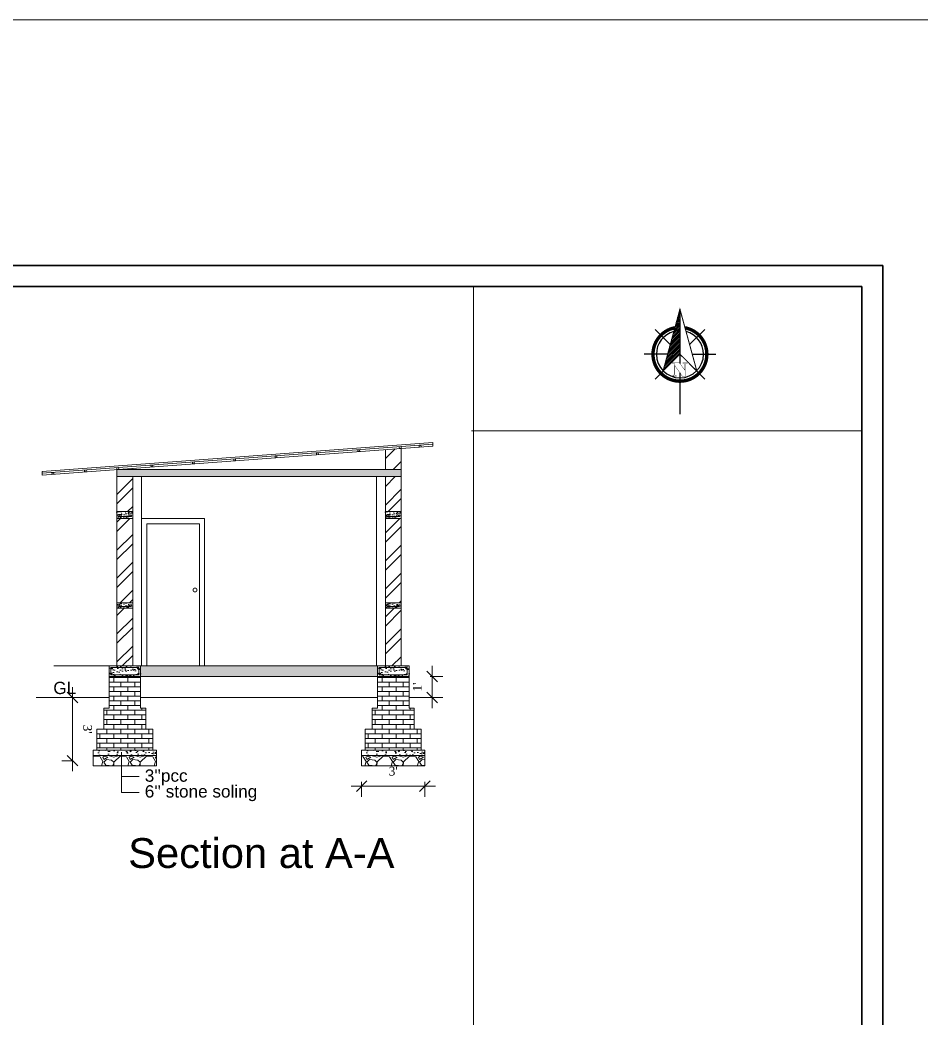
# Model space of a CAD drawing. Header units: inches. Extents: x 40927 to 78083, y -14649 to -3084.
# Drawn here: x 44186 to 44699, y -5184 to -4615 of the extents above; entities that cross this region are included whole.
import ezdxf

# ---------------------------------------------------------------- set-up
doc = ezdxf.new("R2010")
doc.units = ezdxf.units.IN
doc.header["$MEASUREMENT"] = 0
doc.layers.add('DIMENTION', color=8, linetype='Continuous')
for name, color, linetype, lineweight in [('door', 3, 'Continuous', 13), ('REBARS', 50, 'Continuous', 20), ('Siteplan', 7, 'Continuous', 30), ('steps', 253, 'Continuous', 20), ('WALL - A', 1, 'Continuous', 40)]:
    doc.layers.add(name, color=color, linetype=linetype, lineweight=lineweight)
doc.layers.add('Normal Wall', color=7, linetype='Continuous', lineweight=35, true_color=0xffaf89)
doc.layers.add('Rear Wall', color=7, linetype='Continuous', lineweight=20, true_color=0xd4e480)
doc.styles.get("Standard").update_dxf_attribs({"font": 'times.ttf'})
doc.dimstyles.new('Copy of Standard', dxfattribs={"dimtxt": 5, "dimasz": 6, "dimexe": 6, "dimexo": 12, "dimgap": 6, "dimtad": 1, "dimdec": 0, "dimzin": 0, "dimdsep": 46, "dimlunit": 3, "dimtxsty": 'Standard', "dimblk": 'OBLIQUE', "dimcen": 0.09, "dimdle": 6, "dimclrd": 256, "dimclre": 256, "dimclrt": 256, "dimadec": 0, "dimazin": 0, "dimtfac": 1, "dimtdec": 0, "dimtix": 1, "dimtmove": 2, "dimatfit": 3, "dimfxl": 6, "dimfxlon": 1, "dimtolj": 1, "dimtzin": 0, "dimlwd": 13, "dimlwe": 13, "dimarcsym": 0})
pattern_1 = [(45, (-316810.925, 25732.869), (-7.9549513, 7.9549513), []), (45, (-316805.622, 25732.869), (-7.9549513, 7.9549513), [])]
pattern_2 = [(228.0127875, (-316800.1249, 25747.8692), (-120, -135), [2.01804, -199.7863207]), (184.96974073, (-316801.4749, 25746.3692), (180, 15), [3.46302, -342.8388714]), (132.51044708, (-316804.9249, 25746.0692), (150, -165), [2.44182, -241.74048894]), (267.273689, (-316810.7749, 25742.3192), (15, 300), [3.15357, -312.2033706]), (292.83365418, (-316810.9249, 25739.1692), (-75, 180), [3.092325, -306.1405969]), (357.273689, (-316809.7249, 25736.3192), (-300, 15), [3.15357, -312.2033706]), (37.69424047, (-316806.5749, 25736.1692), (-195, -150), [4.170435, -412.87272823]), (72.25532837, (-316803.2749, 25738.7192), (105, 330), [3.93732, -389.79482245]), (121.42956562, (-316802.0749, 25742.4692), (-120, 195), [3.16425, -313.26109665]), (175.2363583, (-316803.7249, 25745.1692), (165, -15), [3.61248, -177.0114387]), (222.3974378, (-316807.3249, 25745.46917), (-180, -165), [4.67172, -462.5006251]), (138.81407483, (-316795.9249, 25742.1692), (-105, 90), [1.594515, -157.8576722]), (171.4692344, (-316797.1249, 25743.2192), (195, -30), [3.033555, -300.32267124]), (225, (-316800.125, 25743.669), (-2e-15, -15), [2.121315, -19.09188844]), (203.1985905, (-316801.1749, 25745.4692), (75, 30), [1.14237, -113.0942266]), (291.8014095, (-316802.225, 25745.0192), (-15, 45), [1.615545, -79.1619271]), (30.9637565, (-316801.625, 25743.5192), (45, 30), [2.623935, -84.8403434]), (161.5650512, (-316799.375, 25744.869), (30, -15), [1.897365, -45.5367999]), (16.38954033, (-316810.9249, 25745.0192), (150, 45), [2.658, -263.1426772]), (70.34617594, (-316808.3749, 25745.7692), (-60, -165), [2.229915, -220.7611162]), (293.1985905, (-316799.3749, 25747.8692), (-30, 75), [2.284725, -111.9518716]), (343.61045967, (-316798.4749, 25745.7692), (-150, 45), [2.658, -263.1426772]), (339.4439548, (-316810.9249, 25735.7192), (-75, 30), [2.5632, -125.5968562]), (294.77514057, (-316808.5249, 25734.8192), (-75, 165), [2.14767, -212.61964595]), (66.8014095, (-316799.2249, 25732.8692), (30, 75), [2.284725, -111.9518716]), (17.35402464, (-316798.3249, 25734.9692), (-195, -60), [2.514465, -248.9313542]), (69.4439548, (-316806.5749, 25732.8692), (-30, -75), [1.2816, -126.8784562]), (101.3099325, (-316800.125, 25732.8692), (-15, 60), [0.76485, -75.7204427]), (165.9637565, (-316800.275, 25733.619), (45, -15), [3.092325, -58.7542594]), (186.00900596, (-316803.2749, 25734.3692), (150, 15), [2.86575, -283.7088476]), (303.6900675, (-316801.625, 25742.169), (-15, 30), [2.16333, -51.91993913]), (353.15722659, (-316800.4249, 25740.3692), (255, -30), [3.77691, -373.91343936]), (60.9453959, (-316796.6749, 25739.9192), (-60, -105), [1.54434, -152.8901121]), (90, (-316795.925, 25741.269), (-15, 15), [0.9, -14.1]), (120.25643716, (-316803.5749, 25734.8192), (60, -105), [2.08386, -206.30279984]), (48.0127875, (-316804.6249, 25736.6192), (120, 135), [4.03608, -197.7682807]), (0, (-316801.925, 25739.619), (15, 15), [3.9, -11.1]), (325.30484647, (-316798.0249, 25739.6192), (150, -105), [2.37171, -234.7991145]), (254.0546041, (-316796.0749, 25738.2692), (-15, -60), [2.18403, -107.01761834]), (207.64597536, (-316796.6749, 25736.1692), (-285, -150), [3.555975, -352.04211273]), (175.42607874, (-316799.8249, 25734.5192), (-195, 15), [3.761985, -372.4361011])]
pattern_3 = [(50, (-20082.7577, 111529.224), (5.73808146, -0.50201708), [0.6, -6.6]), (355, (-20082.758, 111529.224), (-1.11001067, 6.01753707), [0.48, -5.28]), (100.4514, (-20082.2796, 111529.182), (4.62807505, 5.51551634), [0.50992152, -5.6091369]), (46.1842, (-20082.758, 111530.824), (8.5379284, -1.3241521), [0.9, -9.9]), (96.6356, (-20082.046, 111530.7136), (7.47730164, 7.79294297), [0.7648823, -8.413704]), (351.1842, (-20082.758, 111530.824), (7.47729556, 7.7929488), [0.72, -7.92]), (21, (-20081.9577, 111530.424), (4.77525642, -3.22095113), [0.6, -6.6]), (326, (-20081.958, 111530.424), (1.94652266, 5.80120036), [0.48, -5.28]), (71.4514, (-20081.56, 111530.1555), (6.72178103, 2.58024397), [0.50992152, -5.6091369]), (37.5, (-20082.7577, 111529.224), (0.097278843, 2.66315083), [0, -5.216, 0, -5.36, 0, -5.3]), (7.5, (-20082.7577, 111529.224), (2.1045563, 3.155293695), [0, -3.056, 0, -5.096, 0, -2.02]), (327.5, (-20084.5417, 111529.224), (4.27057949, -0.180438974), [0, -2, 0, -6.24, 0, -8.28]), (317.5, (-20085.3417, 111529.224), (4.66548935, 0.80083986), [0, -2.6, 0, -4.144, 0, -5.88])]
pattern_4 = [(50, (-19929.7577, 111529.224), (5.73808146, -0.50201708), [0.6, -6.6]), (355, (-19929.758, 111529.224), (-1.11001067, 6.01753707), [0.48, -5.28]), (100.4514, (-19929.2796, 111529.182), (4.62807505, 5.51551634), [0.50992152, -5.6091369]), (46.1842, (-19929.758, 111530.824), (8.5379284, -1.3241521), [0.9, -9.9]), (96.6356, (-19929.046, 111530.7136), (7.47730164, 7.79294297), [0.7648823, -8.413704]), (351.1842, (-19929.758, 111530.824), (7.47729556, 7.7929488), [0.72, -7.92]), (21, (-19928.9577, 111530.424), (4.77525642, -3.22095113), [0.6, -6.6]), (326, (-19928.958, 111530.424), (1.94652266, 5.80120036), [0.48, -5.28]), (71.4514, (-19928.56, 111530.1555), (6.72178103, 2.58024397), [0.50992152, -5.6091369]), (37.5, (-19929.7577, 111529.224), (0.097278843, 2.66315083), [0, -5.216, 0, -5.36, 0, -5.3]), (7.5, (-19929.7577, 111529.224), (2.1045563, 3.155293695), [0, -3.056, 0, -5.096, 0, -2.02]), (327.5, (-19931.5417, 111529.224), (4.27057949, -0.180438974), [0, -2, 0, -6.24, 0, -8.28]), (317.5, (-19932.3417, 111529.224), (4.66548935, 0.80083986), [0, -2.6, 0, -4.144, 0, -5.88])]

# ---------------------------------------------------------------- blocks, each defined once
blk = doc.blocks.new('*X798')
at = {"color": 0}
for p, q in [((147.55, -408.76), (147.62, -408.7)), ((146.36, -413.14), (147.62, -411.88)), ((146.55, -412.41), (147.62, -411.35)), ((146.75, -411.68), (147.62, -410.82)), ((146.95, -410.95), (147.62, -410.29)), ((147.15, -410.22), (147.62, -409.76)), ((147.35, -409.49), (147.62, -409.23)), ((145.36, -416.79), (147.62, -414.53)), ((145.56, -416.06), (147.62, -414)), ((145.76, -415.33), (147.62, -413.47)), ((145.96, -414.6), (147.62, -412.94)), ((146.16, -413.87), (147.62, -412.41)), ((144.16, -421.17), (147.62, -417.71)), ((144.36, -420.44), (147.62, -417.18)), ((144.56, -419.71), (147.62, -416.65)), ((144.76, -418.98), (147.62, -416.12)), ((144.96, -418.25), (147.62, -415.59)), ((145.16, -417.52), (147.62, -415.06)), ((143.16, -424.82), (147.62, -420.36)), ((143.36, -424.09), (147.62, -419.83)), ((143.56, -423.36), (147.62, -419.3)), ((143.76, -422.63), (147.62, -418.77)), ((143.96, -421.9), (147.62, -418.24)), ((142.76, -426.28), (147.62, -421.42)), ((142.96, -425.55), (147.62, -420.89))]:
    blk.add_line(p, q, dxfattribs=at)
blk = doc.blocks.new('NORTH_15')
for p, q in [((0, 3.66), (0, 10.62)), ((-2.87, 2.87), (-7.37, 7.37)), ((2.87, 2.87), (7.37, 7.37)), ((-13.37, 0), (2.72, 0)), ((5.49, 0), (17.83, 0)), ((-2.87, -2.87), (-7.37, -7.37)), ((2.87, -2.87), (7.37, -7.37)), ((0, -3.66), (0, -10.62))]:
    blk.add_line(p, q)
at = {"const_width": 1}
for points in [[(0, -8, 1), (0, 8, 0.359415), (-7.86, 1.52, 1)], [(-7.86, -1.52, 0.359415), (0, -8, 1)]]:
    blk.add_lwpolyline(points, format="xyb", dxfattribs=at)
for points, const_width in [([(4.96, -5.01), (-13.37, 0), (4.9, 5), (0, 0), (4.96, -5.01)], 0.3), ([(5.93, -1.55), (6, -1.55), (6.07, -1.54), (6.13, -1.53), (6.17, -1.52), (6.22, -1.51), (6.26, -1.49), (6.28, -1.47), (6.3, -1.45), (6.32, -1.42), (6.33, -1.39), (6.35, -1.34), (6.36, -1.29), (6.37, -1.23), (6.38, -1.16), (6.38, -1.08), (6.38, -1), (6.54, -1), (6.54, -2.34), (6.38, -2.34), (6.38, -2.3), (6.38, -2.23), (6.38, -2.16), (6.37, -2.09), (6.36, -2.04), (6.35, -1.99), (6.33, -1.95), (6.32, -1.91), (6.3, -1.88), (6.28, -1.86), (6.26, -1.83), (6.22, -1.81), (6.18, -1.8), (6.13, -1.78), (6.07, -1.77), (6.01, -1.76), (5.95, -1.76), (2.66, -1.76), (2.66, -2.34), (2.5, -2.34), (2.5, -0.16), (4.71, 1.44), (3.14, 1.44), (3.07, 1.44), (3, 1.43), (2.94, 1.42), (2.89, 1.41), (2.85, 1.4), (2.81, 1.38), (2.78, 1.36), (2.76, 1.34), (2.74, 1.31), (2.72, 1.27), (2.7, 1.22), (2.69, 1.17), (2.68, 1.11), (2.67, 1.04), (2.66, 0.97), (2.66, 0.89), (2.66, 0.87), (2.5, 0.87), (2.5, 2.21), (2.66, 2.21), (2.66, 2.17), (2.66, 2.09), (2.67, 2.03), (2.68, 1.97), (2.69, 1.91), (2.7, 1.86), (2.71, 1.82), (2.73, 1.78), (2.75, 1.76), (2.77, 1.74), (2.8, 1.72), (2.85, 1.7), (2.89, 1.68), (2.94, 1.67), (3, 1.66), (3.07, 1.66), (3.14, 1.66), (6.54, 1.66), (6.54, 0.75), (3.33, -1.55), (5.93, -1.55), (5.93, -1.55)], 0.1)]:
    blk.add_lwpolyline(points, dxfattribs=dict(const_width=const_width))
for start, end in [(90, 164.973), (270, 90), (195.027, 270)]:
    blk.add_arc((0, 0), 7, start, end)
at = {"rotation": 90}
blk.add_blockref('*X798', (-421.89, -147.62), dxfattribs=at)
blk = doc.blocks.new('A$C0BDB7EE9')
at = {"layer": 'Siteplan', "xscale": 2.999999999999779, "yscale": 2.999999999999779, "zscale": 2.999999999999779, "rotation": 247.8612575918487}
blk.add_blockref('NORTH_15', (20.15, 49.54), dxfattribs=at)
blk = doc.blocks.new('A$C327B4BBD')
at = {"layer": 'DIMENTION', "ltscale": 0.3, "xscale": 1.171875000000082, "yscale": 1.171875000000082, "zscale": 1.171875000000082, "rotation": 112.1387424081494}
blk.add_blockref('A$C0BDB7EE9', (16.1, 0), dxfattribs=at)
blk = doc.blocks.new('_Oblique')
at = {"color": 0, "linetype": 'ByBlock', "lineweight": -2}
blk.add_line((-0.5, -0.5), (0.5, 0.5), dxfattribs=at)
blk = doc.blocks.new('*D1477')
at = {"linetype": 'ByBlock', "lineweight": 13, "transparency": 16777216}
for p, q in [((44215.67, -5043), (44215.67, -4995)), ((44215.67, -5001), (44209.67, -5001)), ((44215.67, -5037), (44209.67, -5037))]:
    blk.add_line(p, q, dxfattribs=at)
at = {"layer": 'Defpoints', "color": 0, "linetype": 'ByBlock', "transparency": 16777216}
for p in [(44215.67, -5001), (44227.49, -5001), (44227.49, -5037)]:
    blk.add_point(p, dxfattribs=at)
at = {"linetype": 'ByBlock', "lineweight": 13, "transparency": 16777216, "xscale": 6, "yscale": 6, "zscale": 6}
for p, rotation in [((44215.67, -5001), 90.00118147612702), ((44215.67, -5037), 270.001181476127)]:
    blk.add_blockref('_Oblique', p, dxfattribs=dict(at, rotation=rotation))
at = {"linetype": 'ByBlock', "lineweight": 5, "transparency": 16777216, "insert": (44224.22, -5019), "char_height": 5, "attachment_point": 5, "rotation": 270.0012}
blk.add_mtext("\\A1;3'", dxfattribs=at)
blk = doc.blocks.new('*D1484')
at = {"linetype": 'ByBlock', "lineweight": 13, "transparency": 16777216}
for p, q in [((44420.7, -4989), (44420.7, -4983)), ((44419.49, -4989), (44426.7, -4989)), ((44420.7, -5001), (44420.7, -4989)), ((44419.49, -5001), (44426.7, -5001)), ((44420.7, -5001), (44420.7, -5007))]:
    blk.add_line(p, q, dxfattribs=at)
at = {"layer": 'Defpoints', "color": 0, "linetype": 'ByBlock', "transparency": 16777216}
for p in [(44407.49, -4989), (44420.7, -4989), (44407.49, -5001)]:
    blk.add_point(p, dxfattribs=at)
at = {"linetype": 'ByBlock', "lineweight": 13, "transparency": 16777216, "xscale": 6, "yscale": 6, "zscale": 6}
for p, rotation in [((44420.7, -4989), 270), ((44420.7, -5001), 90)]:
    blk.add_blockref('_Oblique', p, dxfattribs=dict(at, rotation=rotation))
at = {"linetype": 'ByBlock', "lineweight": 5, "transparency": 16777216, "insert": (44412.2, -4995), "char_height": 5, "attachment_point": 5, "rotation": 90}
blk.add_mtext("\\A1;1'", dxfattribs=at)
blk = doc.blocks.new('*D1478')
at = {"linetype": 'ByBlock', "lineweight": 13, "transparency": 16777216}
for p, q in [((44380.49, -5049), (44380.49, -5057.53)), ((44416.49, -5049), (44416.49, -5057.53)), ((44374.49, -5051.53), (44422.49, -5051.53))]:
    blk.add_line(p, q, dxfattribs=at)
at = {"layer": 'Defpoints', "color": 0, "linetype": 'ByBlock', "transparency": 16777216}
for p in [(44380.49, -5037), (44416.49, -5037), (44416.49, -5051.53)]:
    blk.add_point(p, dxfattribs=at)
at = {"linetype": 'ByBlock', "lineweight": 13, "transparency": 16777216, "xscale": 6, "yscale": 6, "zscale": 6, "rotation": 180}
blk.add_blockref('_Oblique', (44380.49, -5051.53), dxfattribs=at)
at = {"linetype": 'ByBlock', "lineweight": 13, "transparency": 16777216, "xscale": 6, "yscale": 6, "zscale": 6}
blk.add_blockref('_Oblique', (44416.49, -5051.53), dxfattribs=at)
at = {"linetype": 'ByBlock', "lineweight": 5, "transparency": 16777216, "insert": (44398.49, -5042.99), "char_height": 5, "attachment_point": 5}
blk.add_mtext("\\A1;3'", dxfattribs=at)

msp = doc.modelspace()

# ---------------------------------------------------------------- hatches: boundary and pattern name
at = {"linetype": 'ByBlock', "lineweight": 5}
h = msp.add_hatch(dxfattribs=at)
h.set_pattern_fill('AR-CONC', scale=0.5, style=0)
h.set_pattern_definition([(50, (-1997.936, 63908.753), (3.58630091, -0.31376067), [0.375, -4.125]), (355, (-1997.936, 63908.753), (-0.69375667, 3.76096067), [0.3, -3.3]), (100.4514, (-1997.6372, 63908.7268), (2.89254691, 3.44719771), [0.31870095, -3.50571056]), (46.1842, (-1997.936, 63909.753), (5.33620524, -0.82759507), [0.5625, -6.1875]), (96.6356, (-1997.4914, 63909.684), (4.67331353, 4.87058935), [0.47805144, -5.258565]), (351.1842, (-1997.936, 63909.753), (4.67330973, 4.870593), [0.45, -4.95]), (21, (-1997.436, 63909.503), (2.98453526, -2.01309445), [0.375, -4.125]), (326, (-1997.436, 63909.503), (1.21657666, 3.62575023), [0.3, -3.3]), (71.4514, (-1997.1874, 63909.335), (4.20111314, 1.61265248), [0.31870095, -3.50571056]), (37.5, (-1997.9361, 63908.7529), (0.060799277, 1.66446927), [0, -3.26, 0, -3.35, 0, -3.3125]), (7.5, (-1997.936, 63908.753), (1.315347687, 1.97205856), [0, -1.91, 0, -3.185, 0, -1.2625]), (327.5, (-1999.051, 63908.7529), (2.66911218, -0.112774359), [0, -1.25, 0, -3.9, 0, -5.175]), (317.5, (-1999.551, 63908.753), (2.91593085, 0.50052491), [0, -1.625, 0, -2.59, 0, -3.675])])
h.paths.add_polyline_path([(44249.99, -4895), (44240.99, -4895), (44240.99, -4899), (44249.99, -4899)])
edge = h.paths.add_edge_path(flags=16)
edge.add_arc((44248.91, -4897.64), 0.496, 180, 268.058, ccw=False)
edge.add_arc((44248.91, -4897.64), 0.496, 0, 180, ccw=False)
edge.add_arc((44248.91, -4897.64), 0.496, -91.942, 0, ccw=False)
edge.add_line((44248.89, -4898.14), (44242.09, -4898.14))
edge.add_arc((44242.07, -4897.64), 0.496, 180, 271.942, ccw=False)
edge.add_arc((44242.07, -4897.64), 0.496, 0, 180, ccw=False)
edge.add_arc((44242.07, -4897.64), 0.496, -88.058, 0, ccw=False)
edge.add_line((44242.09, -4898.14), (44248.89, -4898.14))
h = msp.add_hatch(color=7, dxfattribs=at)
h.paths.add_polyline_path([(44249.4, -4897.37, 0.414214), (44248.91, -4896.87), (44248.74, -4896.9, 0.315664), (44248.41, -4897.37, 1)])
h.paths.add_polyline_path([(44242.24, -4896.9), (44242.07, -4896.87, 0.414214), (44241.58, -4897.37, 0.404321), (44242.06, -4897.86), (44242.09, -4897.86, 0.404321), (44242.57, -4897.37, 0.315664)])
h = msp.add_hatch(dxfattribs=at)
h.set_pattern_fill('AR-CONC', scale=0.5, style=0)
h.set_pattern_definition([(50, (-1844.936, 63908.753), (3.58630091, -0.31376067), [0.375, -4.125]), (355, (-1844.936, 63908.753), (-0.69375667, 3.76096067), [0.3, -3.3]), (100.4514, (-1844.6372, 63908.7268), (2.89254691, 3.44719771), [0.31870095, -3.50571056]), (46.1842, (-1844.936, 63909.753), (5.33620524, -0.82759507), [0.5625, -6.1875]), (96.6356, (-1844.4914, 63909.684), (4.67331353, 4.87058935), [0.47805144, -5.258565]), (351.1842, (-1844.936, 63909.753), (4.67330973, 4.870593), [0.45, -4.95]), (21, (-1844.436, 63909.503), (2.98453526, -2.01309445), [0.375, -4.125]), (326, (-1844.436, 63909.503), (1.21657666, 3.62575023), [0.3, -3.3]), (71.4514, (-1844.1874, 63909.335), (4.20111314, 1.61265248), [0.31870095, -3.50571056]), (37.5, (-1844.9361, 63908.7529), (0.060799277, 1.66446927), [0, -3.26, 0, -3.35, 0, -3.3125]), (7.5, (-1844.936, 63908.753), (1.315347687, 1.97205856), [0, -1.91, 0, -3.185, 0, -1.2625]), (327.5, (-1846.051, 63908.7529), (2.66911218, -0.112774359), [0, -1.25, 0, -3.9, 0, -5.175]), (317.5, (-1846.551, 63908.753), (2.91593085, 0.50052491), [0, -1.625, 0, -2.59, 0, -3.675])])
h.paths.add_polyline_path([(44402.99, -4895), (44393.99, -4895), (44393.99, -4899), (44402.99, -4899)])
edge = h.paths.add_edge_path(flags=16)
edge.add_arc((44401.91, -4897.64), 0.496, 180, 268.058, ccw=False)
edge.add_arc((44401.91, -4897.64), 0.496, 0, 180, ccw=False)
edge.add_arc((44401.91, -4897.64), 0.496, -91.942, 0, ccw=False)
edge.add_line((44401.89, -4898.14), (44395.09, -4898.14))
edge.add_arc((44395.07, -4897.64), 0.496, 180, 271.942, ccw=False)
edge.add_arc((44395.07, -4897.64), 0.496, 0, 180, ccw=False)
edge.add_arc((44395.07, -4897.64), 0.496, -88.058, 0, ccw=False)
edge.add_line((44395.09, -4898.14), (44401.89, -4898.14))
h = msp.add_hatch(color=7, dxfattribs=at)
h.paths.add_polyline_path([(44402.4, -4897.37, 0.414214), (44401.91, -4896.87), (44401.74, -4896.9, 0.315664), (44401.41, -4897.37, 1)])
h.paths.add_polyline_path([(44395.24, -4896.9), (44395.07, -4896.87, 0.414214), (44394.58, -4897.37, 0.404321), (44395.06, -4897.86), (44395.09, -4897.86, 0.404321), (44395.57, -4897.37, 0.315664)])
h = msp.add_hatch(dxfattribs=at)
h.set_pattern_fill('AR-CONC', scale=0.5, style=0)
h.set_pattern_definition([(50, (-1997.936, 63857.753), (3.58630091, -0.31376067), [0.375, -4.125]), (355, (-1997.936, 63857.753), (-0.69375667, 3.76096067), [0.3, -3.3]), (100.4514, (-1997.6372, 63857.7268), (2.89254691, 3.44719771), [0.31870095, -3.50571056]), (46.1842, (-1997.936, 63858.753), (5.33620524, -0.82759507), [0.5625, -6.1875]), (96.6356, (-1997.4914, 63858.684), (4.67331353, 4.87058935), [0.47805144, -5.258565]), (351.1842, (-1997.936, 63858.753), (4.67330973, 4.870593), [0.45, -4.95]), (21, (-1997.436, 63858.503), (2.98453526, -2.01309445), [0.375, -4.125]), (326, (-1997.436, 63858.503), (1.21657666, 3.62575023), [0.3, -3.3]), (71.4514, (-1997.1874, 63858.335), (4.20111314, 1.61265248), [0.31870095, -3.50571056]), (37.5, (-1997.9361, 63857.7529), (0.060799277, 1.66446927), [0, -3.26, 0, -3.35, 0, -3.3125]), (7.5, (-1997.936, 63857.753), (1.315347687, 1.97205856), [0, -1.91, 0, -3.185, 0, -1.2625]), (327.5, (-1999.051, 63857.7529), (2.66911218, -0.112774359), [0, -1.25, 0, -3.9, 0, -5.175]), (317.5, (-1999.551, 63857.753), (2.91593085, 0.50052491), [0, -1.625, 0, -2.59, 0, -3.675])])
h.paths.add_polyline_path([(44249.99, -4947), (44240.99, -4947), (44240.99, -4950), (44249.99, -4950)])
h.paths.add_polyline_path([(44248.89, -4949.14, -0.404321), (44248.41, -4948.64, -1), (44249.4, -4948.64, -0.424176), (44248.89, -4949.14), (44242.09, -4949.14, -0.424176), (44241.58, -4948.64, -1), (44242.57, -4948.64, -0.404321), (44242.09, -4949.14)], flags=16)
h = msp.add_hatch(color=7, dxfattribs=at)
h.paths.add_polyline_path([(44249.4, -4948.64, 0.414214), (44248.91, -4948.14), (44248.74, -4948.17, 0.315664), (44248.41, -4948.64, 1)])
h.paths.add_polyline_path([(44242.24, -4948.17), (44242.07, -4948.14, 0.414214), (44241.58, -4948.64, 0.404321), (44242.06, -4949.14), (44242.09, -4949.14, 0.404321), (44242.57, -4948.64, 0.315664)])
h = msp.add_hatch(dxfattribs=at)
h.set_pattern_fill('AR-CONC', scale=0.5, style=0)
h.set_pattern_definition([(50, (-1844.936, 63857.753), (3.58630091, -0.31376067), [0.375, -4.125]), (355, (-1844.936, 63857.753), (-0.69375667, 3.76096067), [0.3, -3.3]), (100.4514, (-1844.6372, 63857.7268), (2.89254691, 3.44719771), [0.31870095, -3.50571056]), (46.1842, (-1844.936, 63858.753), (5.33620524, -0.82759507), [0.5625, -6.1875]), (96.6356, (-1844.4914, 63858.684), (4.67331353, 4.87058935), [0.47805144, -5.258565]), (351.1842, (-1844.936, 63858.753), (4.67330973, 4.870593), [0.45, -4.95]), (21, (-1844.436, 63858.503), (2.98453526, -2.01309445), [0.375, -4.125]), (326, (-1844.436, 63858.503), (1.21657666, 3.62575023), [0.3, -3.3]), (71.4514, (-1844.1874, 63858.335), (4.20111314, 1.61265248), [0.31870095, -3.50571056]), (37.5, (-1844.9361, 63857.7529), (0.060799277, 1.66446927), [0, -3.26, 0, -3.35, 0, -3.3125]), (7.5, (-1844.936, 63857.753), (1.315347687, 1.97205856), [0, -1.91, 0, -3.185, 0, -1.2625]), (327.5, (-1846.051, 63857.7529), (2.66911218, -0.112774359), [0, -1.25, 0, -3.9, 0, -5.175]), (317.5, (-1846.551, 63857.753), (2.91593085, 0.50052491), [0, -1.625, 0, -2.59, 0, -3.675])])
h.paths.add_polyline_path([(44402.99, -4947), (44393.99, -4947), (44393.99, -4950), (44402.99, -4950)])
h.paths.add_polyline_path([(44401.89, -4949.14, -0.404321), (44401.41, -4948.64, -1), (44402.4, -4948.64, -0.424176), (44401.89, -4949.14), (44395.09, -4949.14, -0.424176), (44394.58, -4948.64, -1), (44395.57, -4948.64, -0.404321), (44395.09, -4949.14)], flags=16)
h = msp.add_hatch(color=7, dxfattribs=at)
h.paths.add_polyline_path([(44402.4, -4948.64, 0.414214), (44401.91, -4948.14), (44401.74, -4948.17, 0.315664), (44401.41, -4948.64, 1)])
h.paths.add_polyline_path([(44395.24, -4948.17), (44395.07, -4948.14, 0.414214), (44394.58, -4948.64, 0.404321), (44395.06, -4949.14), (44395.09, -4949.14, 0.404321), (44395.57, -4948.64, 0.315664)])
at = {"layer": 'door', "ltscale": 0.5}
h = msp.add_hatch(dxfattribs=at)
h.set_pattern_fill('AR-CONC', color=256, scale=0.8, style=0)
h.set_pattern_definition([(50, (-316810.925, 25732.869), (5.73808146, -0.50201708), [0.6, -6.6]), (355, (-316810.925, 25732.869), (-1.11001067, 6.01753707), [0.48, -5.28]), (100.4514445, (-316810.4467, 25732.8273), (4.62807077, 5.51551993), [0.50992154, -5.6091369]), (46.1842, (-316810.925, 25734.469), (8.53793065, -1.32415425), [0.9, -9.9]), (96.6356355, (-316810.213, 25734.359), (7.47729557, 7.7929488), [0.76488274, -8.41371008]), (351.184164, (-316810.925, 25734.469), (7.47729556, 7.7929488), [0.72, -7.92]), (21, (-316810.125, 25734.069), (4.77525642, -3.220951125), [0.6, -6.6]), (326, (-316810.125, 25734.069), (1.94652266, 5.80120036), [0.48, -5.28]), (71.4514447, (-316809.727, 25733.801), (6.72177901, 2.58024922), [0.50992152, -5.6091369]), (37.5, (-316810.9249, 25732.8692), (0.097278843, 2.663150831), [0, -5.216, 0, -5.36, 0, -5.3]), (7.5, (-316810.925, 25732.8692), (2.1045563, 3.155293695), [0, -3.056, 0, -5.096, 0, -2.02]), (327.5, (-316812.7089, 25732.8692), (4.27057949, -0.180438974), [0, -2, 0, -6.24, 0, -8.28]), (317.5, (-316813.509, 25732.869), (4.665489355, 0.80083986), [0, -2.6, 0, -4.144, 0, -5.88])])
h.paths.add_polyline_path([(44402.99, -4875), (44402.99, -4871), (44240.99, -4871), (44240.99, -4875)])
h = msp.add_hatch(dxfattribs=at)
h.set_pattern_fill('AR-CONC', color=256, scale=0.8, style=0)
h.set_pattern_definition(pattern_3)
h.paths.add_polyline_path([(44254.49, -4983), (44236.49, -4983), (44236.49, -4989), (44254.49, -4989), (44254.49, -4983.95)])
h.paths.add_polyline_path([(44253.49, -4983.95), (44253.49, -4988), (44237.49, -4988), (44237.49, -4983.95), (44237.79, -4983.95, -0.049683), (44237.86, -4983.95)], flags=16)
h.paths.add_polyline_path([(44253.48, -4984.28, -1), (44252.81, -4984.28, -1)], flags=0)
h.paths.add_polyline_path([(44253.49, -4987.66, -1), (44252.82, -4987.66, -1)], flags=16)
h.paths.add_polyline_path([(44238.16, -4987.66, -1), (44237.49, -4987.66, -1)], flags=16)
h = msp.add_hatch(dxfattribs=at)
h.set_pattern_fill('AR-CONC', color=256, scale=0.8, style=0)
h.set_pattern_definition(pattern_4)
h.paths.add_polyline_path([(44407.49, -4983), (44389.49, -4983), (44389.49, -4989), (44407.49, -4989), (44407.49, -4983.95)])
h.paths.add_polyline_path([(44406.49, -4983.95), (44406.49, -4988), (44390.49, -4988), (44390.49, -4983.95), (44390.79, -4983.95, -0.049683), (44390.86, -4983.95)], flags=16)
h.paths.add_polyline_path([(44406.48, -4984.28, -1), (44405.81, -4984.28, -1)], flags=0)
h.paths.add_polyline_path([(44406.49, -4987.66, -1), (44405.82, -4987.66, -1)], flags=16)
h.paths.add_polyline_path([(44391.16, -4987.66, -1), (44390.49, -4987.66, -1)], flags=16)
h = msp.add_hatch(dxfattribs=at)
h.set_pattern_fill('AR-CONC', color=256, scale=0.8, style=0)
h.set_pattern_definition(pattern_3)
h.paths.add_polyline_path([(44253.49, -4983.95), (44237.49, -4983.95), (44237.49, -4988), (44253.49, -4988)])
h = msp.add_hatch(color=256, dxfattribs=at)
h.paths.add_polyline_path([(44238.16, -4984.28, 0.385424), (44237.86, -4983.95), (44237.79, -4983.95, 0.385424), (44237.49, -4984.28, 1)])
h.paths.add_polyline_path([(44237.49, -4987.66, 1), (44238.16, -4987.66, 1)])
h.paths.add_polyline_path([(44252.81, -4984.28, 1), (44253.48, -4984.28, 1)])
h.paths.add_polyline_path([(44252.82, -4987.66, 1), (44253.49, -4987.66, 1)])
h = msp.add_hatch(dxfattribs=at)
h.set_pattern_fill('AR-CONC', color=256, scale=0.8, style=0)
h.set_pattern_definition(pattern_4)
h.paths.add_polyline_path([(44406.49, -4983.95), (44390.49, -4983.95), (44390.49, -4988), (44406.49, -4988)])
h = msp.add_hatch(color=256, dxfattribs=at)
h.paths.add_polyline_path([(44391.16, -4984.28, 0.385424), (44390.86, -4983.95), (44390.79, -4983.95, 0.385424), (44390.49, -4984.28, 1)])
h.paths.add_polyline_path([(44390.49, -4987.66, 1), (44391.16, -4987.66, 1)])
h.paths.add_polyline_path([(44405.81, -4984.28, 1), (44406.48, -4984.28, 1)])
h.paths.add_polyline_path([(44405.82, -4987.66, 1), (44406.49, -4987.66, 1)])
at = {"layer": 'door', "ltscale": 0.5, "transparency": 33554648}
h = msp.add_hatch(dxfattribs=at)
h.set_pattern_fill('AR-BRSTD', color=256)
h.set_pattern_definition([(0, (-111156.8317, 21904.4295), (0, 2.667), []), (90, (-111156.8317, 21904.4295), (-4, 2.667), [2.667, -2.667])])
h.paths.add_polyline_path([(44254.49, -4989), (44236.49, -4989), (44236.49, -5007), (44254.49, -5007)])
h.paths.add_polyline_path([(44257.49, -5007), (44233.49, -5007), (44233.49, -5019), (44254.49, -5019), (44257.49, -5019)])
h.paths.add_polyline_path([(44261.49, -5019), (44254.49, -5019), (44233.49, -5019), (44229.49, -5019), (44229.49, -5031), (44261.49, -5031)])
h = msp.add_hatch(dxfattribs=at)
h.set_pattern_fill('AR-BRSTD', color=256)
h.set_pattern_definition([(0, (-111003.8317, 21904.4295), (0, 2.667), []), (90, (-111003.8317, 21904.4295), (-4, 2.667), [2.667, -2.667])])
h.paths.add_polyline_path([(44407.49, -4989), (44389.49, -4989), (44389.49, -5007), (44407.49, -5007)])
h.paths.add_polyline_path([(44410.49, -5007), (44386.49, -5007), (44386.49, -5019), (44407.49, -5019), (44410.49, -5019)])
h.paths.add_polyline_path([(44414.49, -5019), (44407.49, -5019), (44386.49, -5019), (44382.49, -5019), (44382.49, -5031), (44414.49, -5031)])
at = {"layer": 'door', "ltscale": 0.5}
h = msp.add_hatch(dxfattribs=at)
h.set_pattern_fill('AR-CONC', color=256, style=0)
h.set_pattern_definition([(50, (39477.75, 63411.8826), (7.17260183, -0.62752135), [0.75, -8.25]), (355, (39477.75, 63411.8826), (-1.3875133, 7.5219213), [0.6, -6.6]), (100.4514, (39478.3474, 63411.83), (5.7850938, 6.8943954), [0.6374019, -7.0114211]), (46.1842, (39477.75, 63413.883), (10.6724105, -1.6551901), [1.125, -12.375]), (96.6356, (39478.639, 63413.745), (9.346627, 9.7411787), [0.9561029, -10.51713]), (351.1842, (39477.75, 63413.883), (9.3466195, 9.741186), [0.9, -9.9]), (21, (39478.75, 63413.3826), (5.9690705, -4.0261889), [0.75, -8.25]), (326, (39478.75, 63413.3826), (2.4331533, 7.25150045), [0.6, -6.6]), (71.4514, (39479.247, 63413.047), (8.4022263, 3.225305), [0.6374019, -7.0114211]), (37.5, (39477.7497, 63411.8826), (0.12159855, 3.32893854), [0, -6.52, 0, -6.7, 0, -6.625]), (7.5, (39477.7497, 63411.8826), (2.63069537, 3.94411712), [0, -3.82, 0, -6.37, 0, -2.525]), (327.5, (39475.5197, 63411.8826), (5.33822436, -0.22554872), [0, -2.5, 0, -7.8, 0, -10.35]), (317.5, (39474.5197, 63411.8826), (5.8318617, 1.00104982), [0, -3.25, 0, -5.18, 0, -7.35])])
h.paths.add_polyline_path([(44263.49, -5031), (44227.49, -5031), (44227.49, -5034), (44263.49, -5034)])
at = {"layer": 'door', "ltscale": 0.5, "transparency": 33554648}
h = msp.add_hatch(dxfattribs=at)
h.set_pattern_fill('GRAVEL', color=256, scale=15)
h.set_pattern_definition(pattern_2)
h.paths.add_polyline_path([(44243.64, -5034), (44227.49, -5034), (44227.49, -5040), (44243.64, -5040)])
h = msp.add_hatch(dxfattribs=at)
h.set_pattern_fill('GRAVEL', color=256, scale=15)
h.set_pattern_definition(pattern_2)
h.paths.add_polyline_path([(44263.49, -5040), (44263.49, -5034), (44243.64, -5034), (44243.64, -5040)])
at = {"layer": 'door', "ltscale": 0.5}
h = msp.add_hatch(dxfattribs=at)
h.set_pattern_fill('AR-CONC', color=256, style=0)
h.set_pattern_definition([(50, (39630.75, 63411.8826), (7.17260183, -0.62752135), [0.75, -8.25]), (355, (39630.75, 63411.8826), (-1.3875133, 7.5219213), [0.6, -6.6]), (100.4514, (39631.3474, 63411.83), (5.7850938, 6.8943954), [0.6374019, -7.0114211]), (46.1842, (39630.75, 63413.883), (10.6724105, -1.6551901), [1.125, -12.375]), (96.6356, (39631.639, 63413.745), (9.346627, 9.7411787), [0.9561029, -10.51713]), (351.1842, (39630.75, 63413.883), (9.3466195, 9.741186), [0.9, -9.9]), (21, (39631.75, 63413.3826), (5.9690705, -4.0261889), [0.75, -8.25]), (326, (39631.75, 63413.3826), (2.4331533, 7.25150045), [0.6, -6.6]), (71.4514, (39632.247, 63413.047), (8.4022263, 3.225305), [0.6374019, -7.0114211]), (37.5, (39630.7497, 63411.8826), (0.12159855, 3.32893854), [0, -6.52, 0, -6.7, 0, -6.625]), (7.5, (39630.7497, 63411.8826), (2.63069537, 3.94411712), [0, -3.82, 0, -6.37, 0, -2.525]), (327.5, (39628.5197, 63411.8826), (5.33822436, -0.22554872), [0, -2.5, 0, -7.8, 0, -10.35]), (317.5, (39627.5197, 63411.8826), (5.8318617, 1.00104982), [0, -3.25, 0, -5.18, 0, -7.35])])
h.paths.add_polyline_path([(44416.49, -5031), (44380.49, -5031), (44380.49, -5034), (44416.49, -5034)])
at = {"layer": 'door', "ltscale": 0.5, "transparency": 33554648}
h = msp.add_hatch(dxfattribs=at)
h.set_pattern_fill('GRAVEL', color=256, scale=15)
h.set_pattern_definition(pattern_2)
h.paths.add_polyline_path([(44416.49, -5034), (44380.49, -5034), (44380.49, -5040), (44416.49, -5040)])
at = {"layer": 'steps', "ltscale": 0.3}
h = msp.add_hatch(dxfattribs=at)
h.set_pattern_fill('AR-CONC', scale=0.8, style=0)
h.set_pattern_definition([(50, (44380.489, -4985.998), (5.73808, -0.50202), [0.6, -6.6]), (355, (44380.489, -4985.998), (-1.11, 6.01754), [0.48, -5.28]), (100.4514, (44380.9673, -4986.04), (4.62807, 5.51552), [0.50992, -5.60914]), (46.184, (44380.489, -4984.398), (8.53793, -1.32415), [0.9, -9.9]), (96.636, (44381.201, -4984.508), (7.4773, 7.79295), [0.7649, -8.4137]), (351.184, (44380.489, -4984.398), (7.4773, 7.79295), [0.72, -7.92]), (21, (44381.289, -4984.798), (4.77526, -3.22095), [0.6, -6.6]), (326, (44381.289, -4984.798), (1.94652, 5.8012), [0.48, -5.28]), (71.4514, (44381.687, -4985.0665), (6.72178, 2.58025), [0.50992, -5.60914]), (37.5, (44380.4891, -4985.998), (0.09728, 2.66315), [0, -5.216, 0, -5.36, 0, -5.3]), (7.5, (44380.4891, -4985.998), (2.104556, 3.155294), [0, -3.056, 0, -5.096, 0, -2.02]), (327.5, (44378.7051, -4985.998), (4.27058, -0.18044), [0, -2, 0, -6.24, 0, -8.28]), (317.5, (44377.905, -4985.998), (4.66549, 0.80084), [0, -2.6, 0, -4.144, 0, -5.88])])
h.paths.add_polyline_path([(44371.49, -4983), (44254.49, -4983), (44254.49, -4989), (44371.49, -4989)])
h.paths.add_polyline_path([(44389.49, -4983), (44371.49, -4983), (44371.49, -4989), (44389.49, -4989)])
at = {"layer": 'WALL - A', "lineweight": 25}
h = msp.add_hatch(dxfattribs=at)
h.set_pattern_fill('ANSI32', color=256, scale=30, style=0)
h.set_pattern_definition(pattern_1)
h.paths.add_polyline_path([(44393.99, -4871), (44402.99, -4871), (44402.99, -4859), (44393.99, -4859.66)])
h = msp.add_hatch(dxfattribs=at)
h.set_pattern_fill('ANSI32', color=256, scale=30, style=0)
h.set_pattern_definition(pattern_1)
h.paths.add_polyline_path([(44249.99, -4871), (44249.99, -4870.33), (44240.99, -4871)])
h = msp.add_hatch(dxfattribs=at)
h.set_pattern_fill('ANSI32', color=256, scale=30, style=0)
h.set_pattern_definition(pattern_1)
h.paths.add_polyline_path([(44240.99, -4895), (44249.99, -4895), (44249.99, -4875), (44240.99, -4875)])
h = msp.add_hatch(dxfattribs=at)
h.set_pattern_fill('ANSI32', color=256, scale=30, style=0)
h.set_pattern_definition(pattern_1)
h.paths.add_polyline_path([(44393.99, -4895), (44402.99, -4895), (44402.99, -4875), (44393.99, -4875)])
h = msp.add_hatch(dxfattribs=at)
h.set_pattern_fill('ANSI32', color=256, scale=30, style=0)
h.set_pattern_definition(pattern_1)
h.paths.add_polyline_path([(44240.99, -4947), (44249.99, -4947), (44249.99, -4899), (44240.99, -4899)])
h = msp.add_hatch(dxfattribs=at)
h.set_pattern_fill('ANSI32', color=256, scale=30, style=0)
h.set_pattern_definition(pattern_1)
h.paths.add_polyline_path([(44402.99, -4899), (44393.99, -4899), (44393.99, -4947), (44402.99, -4947)])
h = msp.add_hatch(dxfattribs=at)
h.set_pattern_fill('ANSI32', color=256, scale=30, style=0)
h.set_pattern_definition(pattern_1)
h.paths.add_polyline_path([(44249.99, -4950), (44240.99, -4950), (44240.99, -4983), (44249.99, -4983)])
h = msp.add_hatch(dxfattribs=at)
h.set_pattern_fill('ANSI32', color=256, scale=30, style=0)
h.set_pattern_definition(pattern_1)
h.paths.add_polyline_path([(44393.99, -4983), (44402.99, -4983), (44402.99, -4950), (44393.99, -4950)])

# ---------------------------------------------------------------- linework, layer by layer
at = {"color": 7, "linetype": 'ByBlock', "lineweight": 5}
for p, q in [((44240.99, -4895), (44249.99, -4895)), ((44242.07, -4896.87), (44243.82, -4897.18)), ((44248.91, -4896.87), (44247.16, -4897.18)), ((44393.99, -4895), (44402.99, -4895)), ((44395.07, -4896.87), (44396.82, -4897.18)), ((44401.91, -4896.87), (44400.16, -4897.18)), ((44240.99, -4899), (44249.99, -4899)), ((44240.99, -4899), (44249.99, -4899)), ((44242.06, -4897.86), (44248.91, -4897.86)), ((44393.99, -4899), (44402.99, -4899)), ((44393.99, -4899), (44402.99, -4899)), ((44395.06, -4897.86), (44401.91, -4897.86)), ((44240.99, -4947), (44249.99, -4947)), ((44242.07, -4948.14), (44243.82, -4948.45)), ((44248.91, -4948.14), (44247.16, -4948.45)), ((44393.99, -4947), (44402.99, -4947)), ((44395.07, -4948.14), (44396.82, -4948.45)), ((44401.91, -4948.14), (44400.16, -4948.45)), ((44240.99, -4950), (44249.99, -4950)), ((44240.99, -4950), (44249.99, -4950)), ((44242.06, -4949.14), (44248.91, -4949.14)), ((44393.99, -4950), (44402.99, -4950)), ((44393.99, -4950), (44402.99, -4950)), ((44395.06, -4949.14), (44401.91, -4949.14)), ((44407.49, -5001), (44426.27, -5001)), ((44243.64, -5055.16), (44243.64, -5032.1)), ((44243.64, -5046.07), (44253.64, -5046.07)), ((44243.64, -5055.16), (44253.64, -5055.16))]:
    msp.add_line(p, q, dxfattribs=at)
at = {"color": 7, "linetype": 'ByBlock', "lineweight": 5, "ltscale": 10}
for p, q in [((44194.86, -5001.01), (44236.49, -5001)), ((44254.49, -5001.01), (44389.49, -5000.99))]:
    msp.add_line(p, q, dxfattribs=at)
at = {"color": 7, "linetype": 'ByBlock', "lineweight": 5}
for centre in [(44242.07, -4897.37), (44248.91, -4897.37), (44395.07, -4897.37), (44401.91, -4897.37), (44242.07, -4948.64), (44248.91, -4948.64), (44395.07, -4948.64), (44401.91, -4948.64)]:
    msp.add_circle(centre, 0.496, dxfattribs=at)
at = {"layer": 'door', "ltscale": 0.5}
for p, q in [((44198.37, -4872.15), (44420.99, -4855.66)), ((44198.37, -4873.15), (44420.99, -4856.66)), ((44198.37, -4874.16), (44420.99, -4857.66)), ((44420.99, -4855.66), (44420.99, -4857.66)), ((44393.99, -4871), (44393.99, -4859.66)), ((44402.99, -4871), (44402.99, -4859)), ((44198.37, -4872.15), (44198.37, -4874.16)), ((44240.99, -4871), (44402.99, -4871)), ((44240.99, -4983), (44240.99, -4871)), ((44240.99, -4875), (44402.99, -4875)), ((44249.99, -4871), (44249.99, -4870.33)), ((44249.99, -4983), (44249.99, -4875)), ((44254.99, -4983), (44254.99, -4875)), ((44388.99, -4983), (44388.99, -4875)), ((44393.99, -4983), (44393.99, -4875)), ((44402.99, -4983), (44402.99, -4871)), ((44240.99, -4983), (44204.99, -4983)), ((44236.49, -4983), (44254.49, -4983)), ((44236.49, -4983), (44236.49, -5007)), ((44240.99, -4983), (44402.99, -4983)), ((44240.99, -4983), (44249.99, -4983)), ((44240.99, -4983), (44249.99, -4983)), ((44249.99, -4983), (44240.99, -4983)), ((44240.99, -4983), (44249.99, -4983)), ((44254.49, -4983), (44254.49, -5007)), ((44402.99, -4983), (44356.99, -4983)), ((44389.49, -4983), (44407.49, -4983)), ((44389.49, -4983), (44389.49, -5007)), ((44393.99, -4983), (44402.99, -4983)), ((44393.99, -4983), (44402.99, -4983)), ((44402.99, -4983), (44393.99, -4983)), ((44393.99, -4983), (44402.99, -4983)), ((44402.99, -4983), (44393.99, -4983)), ((44407.49, -4983), (44407.49, -5007)), ((44253.49, -4983.95), (44237.49, -4983.95)), ((44237.49, -4983.95), (44237.49, -4988)), ((44253.49, -4988), (44237.49, -4988)), ((44252.98, -4983.95), (44252.49, -4984.59)), ((44253.49, -4984.39), (44252.98, -4985.05)), ((44253.49, -4983.95), (44253.49, -4988)), ((44406.49, -4983.95), (44390.49, -4983.95)), ((44390.49, -4983.95), (44390.49, -4988)), ((44406.49, -4988), (44390.49, -4988)), ((44405.98, -4983.95), (44405.49, -4984.59)), ((44406.49, -4984.39), (44405.98, -4985.05)), ((44406.49, -4983.95), (44406.49, -4988)), ((44236.49, -4989), (44254.49, -4989)), ((44240.99, -4989), (44402.99, -4989)), ((44389.49, -4989), (44407.49, -4989)), ((44233.49, -5007), (44233.49, -5019)), ((44236.49, -5007), (44233.49, -5007)), ((44254.49, -5007), (44257.49, -5007)), ((44257.49, -5007), (44257.49, -5019)), ((44386.49, -5007), (44386.49, -5019)), ((44389.49, -5007), (44386.49, -5007)), ((44407.49, -5007), (44410.49, -5007)), ((44410.49, -5007), (44410.49, -5019)), ((44229.49, -5019), (44233.49, -5019)), ((44229.49, -5019), (44229.49, -5031)), ((44257.49, -5019), (44261.49, -5019)), ((44261.49, -5019), (44261.49, -5031)), ((44382.49, -5019), (44386.49, -5019)), ((44382.49, -5019), (44382.49, -5031)), ((44410.49, -5019), (44414.49, -5019)), ((44414.49, -5019), (44414.49, -5031)), ((44227.49, -5031), (44263.49, -5031)), ((44227.49, -5031), (44227.49, -5040)), ((44227.49, -5034), (44263.49, -5034)), ((44263.49, -5031), (44263.49, -5040)), ((44380.49, -5031), (44416.49, -5031)), ((44380.49, -5031), (44380.49, -5040)), ((44380.49, -5034), (44416.49, -5034)), ((44416.49, -5031), (44416.49, -5040)), ((44227.49, -5040), (44263.49, -5040)), ((44380.49, -5040), (44416.49, -5040))]:
    msp.add_line(p, q, dxfattribs=at)
at = {"layer": 'door', "color": 3, "ltscale": 0.5}
msp.add_lwpolyline([(40927.08, -4614.8), (45011.86, -4614.8), (45011.86, -5752.51), (40927.08, -5752.51)], close=True, dxfattribs=at)
at = {"layer": 'door', "ltscale": 0.5}
for points in [[(44402.99, -4859), (44401.99, -4859.07), (44401.92, -4858.07), (44402.92, -4858)], [(44414.36, -4858.16), (44413.36, -4858.23), (44413.29, -4857.23), (44414.29, -4857.16)], [(44332.23, -4864.24), (44331.23, -4864.31), (44331.16, -4863.32), (44332.15, -4863.24)], [(44355.81, -4862.49), (44354.82, -4862.57), (44354.74, -4861.57), (44355.74, -4861.5)], [(44379.4, -4860.75), (44378.4, -4860.82), (44378.33, -4859.82), (44379.33, -4859.75)], [(44261.47, -4869.48), (44260.47, -4869.56), (44260.4, -4868.56), (44261.39, -4868.48)], [(44285.05, -4867.73), (44284.06, -4867.81), (44283.98, -4866.81), (44284.98, -4866.74)], [(44308.64, -4865.99), (44307.64, -4866.06), (44307.57, -4865.06), (44308.57, -4864.99)], [(44205.02, -4873.66), (44204.02, -4873.74), (44203.95, -4872.74), (44204.95, -4872.67)], [(44223.5, -4872.29), (44222.51, -4872.37), (44222.43, -4871.37), (44223.43, -4871.3)], [(44241.99, -4870.92), (44240.99, -4871), (44240.92, -4870), (44241.91, -4869.93)]]:
    msp.add_lwpolyline(points, close=True, dxfattribs=at)
for centre, radius in [((44285.47, -4939.69), 1.12), ((44237.82, -4984.28), 0.335), ((44237.82, -4987.66), 0.335), ((44253.15, -4984.28), 0.335), ((44253.15, -4987.66), 0.335), ((44390.82, -4984.28), 0.335), ((44390.82, -4987.66), 0.335), ((44406.15, -4984.28), 0.335), ((44406.15, -4987.66), 0.335)]:
    msp.add_circle(centre, radius, dxfattribs=at)
at = {"layer": 'Normal Wall'}
for points in [[(43619.54, -4754.78), (44677.54, -4754.78), (44677.54, -5505.31), (43619.54, -5505.31)], [(43619.54, -4754.78), (44677.54, -4754.78), (44677.54, -5505.31), (43619.54, -5505.31)], [(44665.64, -4766.69), (43643.35, -4766.69), (43643.35, -5493.41), (44665.64, -5493.41)], [(44665.64, -4766.69), (43643.35, -4766.69), (43643.35, -5493.41), (44665.64, -5493.41)]]:
    msp.add_lwpolyline(points, close=True, dxfattribs=at)
at = {"layer": 'Rear Wall'}
for p, q in [((44444.22, -5210.96), (44444.22, -4766.69)), ((44443.04, -4848.99), (44665.64, -4848.99))]:
    msp.add_line(p, q, dxfattribs=at)
at = {"layer": 'steps', "color": 7, "ltscale": 0.3}
for p, q in [((44254.99, -4983), (44254.99, -4899)), ((44254.99, -4899), (44290.99, -4899)), ((44257.99, -4983), (44257.99, -4902)), ((44257.99, -4902), (44287.99, -4902)), ((44287.99, -4902), (44287.99, -4983)), ((44290.99, -4899), (44290.99, -4983))]:
    msp.add_line(p, q, dxfattribs=at)

# ---------------------------------------------------------------- block references
at = {"layer": 'REBARS', "xscale": 0.5459999999999999, "yscale": 0.5459999999999999, "zscale": 0.5459999999999999, "rotation": 270}
msp.add_blockref('A$C327B4BBD', (44561.91, -4830.77), dxfattribs=at)

# ---------------------------------------------------------------- texts
at = {"color": 7, "linetype": 'ByBlock', "lineweight": 5}
for s, insert, char_height, width, attachment_point in [('{\\fArial CE|b0|i0|c0|p34;GL}', (44204.71, -4992.02), 7, 174.1012, 1), ("{\\fArial CE|b0|i0|c238|p34;3'}'{\\fArial CE|b0|i0|c238|p34;pcc}", (44256.85, -5041.98), 7, 174.1012, 1), ("{\\fArial CE|b0|i0|c0|p34;6\\fArial CE|b0|i0|c238|p34;'}'{\\fArial CE|b0|i0|c238|p34; \\fArial CE|b0|i0|c0|p34;stone\\fArial CE|b0|i0|c238|p34; soling}", (44256.85, -5050.98), 7, 174.1012, 1), ('{\\fArial CE|b0|i0|c238|p34;\\P\\H2.8333x;Section at A-A}', (44323.3, -5084.75), 6, 232.9624, 5)]:
    msp.add_mtext(s, dxfattribs=dict(at, insert=insert, char_height=char_height, width=width, attachment_point=attachment_point))

# ---------------------------------------------------------------- dimensions: what is measured, and where the dimension line sits
dim = msp.add_linear_dim(base=(44420.7, -4989), p1=(44407.49, -5001), p2=(44407.49, -4989), angle=90, dimstyle='Copy of Standard', dxfattribs=at)
dim.commit()
dim.dimension.update_dxf_attribs({"geometry": '*D1484', "text_midpoint": (44412.2, -4995)})
dim = msp.add_aligned_dim(p1=(44227.49, -5037), p2=(44227.49, -5001), distance=11.82, dimstyle='Copy of Standard', dxfattribs=at)
dim.commit()
dim.dimension.update_dxf_attribs({"geometry": '*D1477', "text_midpoint": (44224.22, -5019)})
dim = msp.add_linear_dim(base=(44416.49, -5051.53), p1=(44380.49, -5037), p2=(44416.49, -5037), dimstyle='Copy of Standard', dxfattribs=at)
dim.commit()
dim.dimension.update_dxf_attribs({"geometry": '*D1478', "text_midpoint": (44398.49, -5042.99)})

doc.saveas('drawing.dxf')
